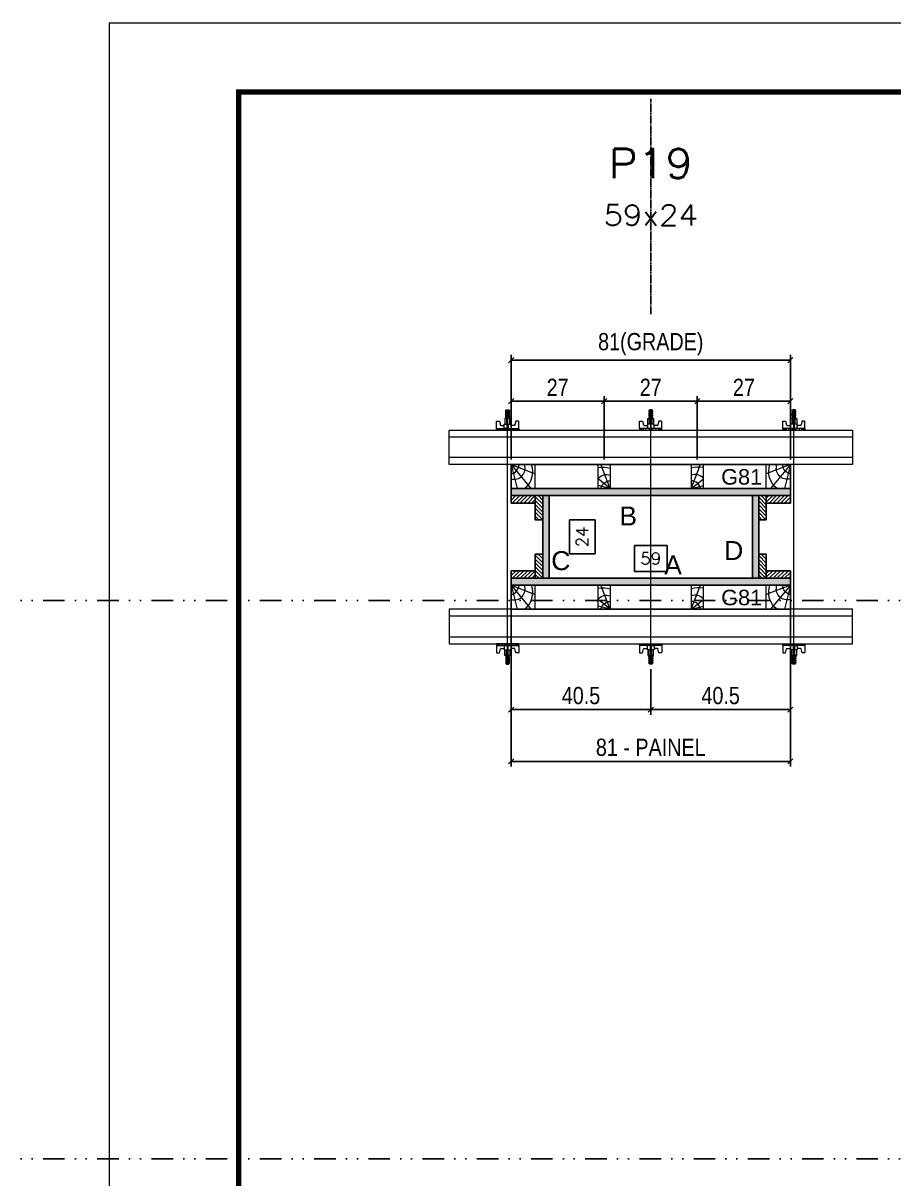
# Model space of a CAD drawing. Extents: x 13770 to 23315, y 867 to 16997.
# Drawn here: x 19104 to 19610, y 10435 to 11106 of the extents above; entities that cross this region are included whole.
import ezdxf
from ezdxf.enums import TextEntityAlignment as Align

# ---------------------------------------------------------------- set-up
doc = ezdxf.new("R2010")
doc.units = 0
for name, pattern in [('DASHED', [0.75, 0.5, -0.25]), ('DIVIDE2', [0.625, 0.25, -0.125, 0, -0.125, 0, -0.125]), ('HIDDEN', [0.375, 0.25, -0.125])]:
    doc.linetypes.add(name, pattern=pattern)
for name, color, linetype in [('CHAPA', 1, 'Continuous'), ('COTA', 241, 'Continuous'), ('MEIO_PONT', 93, 'Continuous'), ('Nível', 160, 'Continuous'), ('Painéis', 200, 'Continuous'), ('SARRAFO', 251, 'Continuous'), ('Texto de Titulo', 7, 'Continuous'), ('Texto Qtd Sarr', 242, 'Continuous'), ('TEXTO_GERAL', 7, 'Continuous')]:
    doc.layers.add(name, color=color, linetype=linetype)
for name, color, linetype, lineweight in [('Folhas', 255, 'Continuous', 9), ('Hachura', 251, 'Continuous', 9), ('Madeira', 126, 'Continuous', 18), ('Perfil Metálico', 224, 'Continuous', 18), ('SARRAFO DE PRESSAO', 251, 'DASHED', 9), ('Texto Seção', 7, 'Continuous', 15)]:
    doc.layers.add(name, color=color, linetype=linetype, lineweight=lineweight)
doc.styles.add('ARIAL', font='arial.ttf')
doc.styles.add('COTA TECNICA 2X', font='techl___.ttf', dxfattribs={"height": 10})
doc.styles.add('ROMANS', font='romans.shx')
doc.styles.add('SANSSERIF', font='sas_____.pfb')
doc.dimstyles.new('SECAO PILAR', dxfattribs={"dimtxt": 10, "dimasz": 3, "dimexe": 3, "dimexo": 3, "dimgap": 3, "dimtad": 1, "dimdec": 1, "dimlfac": 0.5, "dimzin": 12, "dimdsep": 46, "dimtxsty": 'COTA TECNICA 2X', "dimblk1": 'OBLIQUE', "dimblk2": 'OBLIQUE', "dimsah": 1, "dimcen": 0.9, "dimclrd": 256, "dimclre": 256, "dimclrt": 256, "dimadec": 1, "dimazin": 3, "dimtfac": 1, "dimtdec": 1, "dimtmove": 0, "dimatfit": 3, "dimfxl": 1, "dimtolj": 1, "dimtzin": 12, "dimarcsym": 0})
doc.dimstyles.new('SECÇÃO 2', dxfattribs={"dimtxt": 7, "dimasz": 6, "dimexe": 0.18, "dimexo": 2, "dimgap": -4, "dimtad": 3, "dimdec": 1, "dimlfac": 0.5, "dimzin": 12, "dimdsep": 46, "dimtxsty": 'ROMANS', "dimblk": 'ARCHTICK', "dimcen": 0.09, "dimse1": 1, "dimse2": 1, "dimsd1": 1, "dimsd2": 1, "dimclrd": 180, "dimclre": 5, "dimclrt": 1, "dimadec": 0, "dimazin": 3, "dimtfac": 1, "dimtdec": 1, "dimtofl": 0, "dimtmove": 0, "dimatfit": 3, "dimldrblk": 'ARCHTICK', "dimfxl": 1, "dimtolj": 1, "dimtzin": 0, "dimarcsym": 0})

# ---------------------------------------------------------------- blocks, each defined once
blk = doc.blocks.new('9999999999')
at = {"layer": 'Folhas'}
blk.add_lwpolyline([(98138.98, 34190.21), (99623.98, 34190.21), (99623.98, 35240.21), (98138.98, 35240.21)], close=True, dxfattribs=at)
at = {"layer": 'Folhas', "color": 30, "const_width": 3}
blk.add_lwpolyline([(98213.98, 34230.21), (99583.98, 34230.21), (99583.98, 35200.21), (98213.98, 35200.21)], close=True, dxfattribs=at)
blk = doc.blocks.new('*D411')
at = {"layer": 'COTA', "color": 180, "lineweight": -2, "transparency": 16777216}
for p, q in [((19478.05, 10802.56), (19459.05, 10802.56)), ((19459.05, 10802.56), (19459.05, 10787.56)), ((19478.05, 10787.56), (19478.05, 10802.56)), ((19459.05, 10787.56), (19478.05, 10787.56))]:
    blk.add_line(p, q, dxfattribs=at)
at = {"layer": 'Defpoints', "color": 0, "transparency": 16777216}
for p in [(19409.55, 10783.56), (19527.55, 10783.56), (19527.55, 10783.56)]:
    blk.add_point(p, dxfattribs=at)
at = {"layer": 'COTA', "color": 1, "transparency": 16777216, "insert": (19468.55, 10795.06), "char_height": 7, "attachment_point": 5, "style": 'ROMANS'}
blk.add_mtext('\\A1;59', dxfattribs=at)
blk = doc.blocks.new('_ArchTick')
at = {"color": 0, "linetype": 'ByBlock', "const_width": 0.15}
blk.add_lwpolyline([(-0.5, -0.5), (0.5, 0.5)], dxfattribs=at)
blk = doc.blocks.new('_Oblique')
at = {"color": 0, "linetype": 'ByBlock', "lineweight": -2}
blk.add_line((-0.5, -0.5), (0.5, 0.5), dxfattribs=at)
blk = doc.blocks.new('*D412')
at = {"layer": 'COTA', "lineweight": -2, "transparency": 16777216}
for p, q in [((19387.55, 10776.56), (19387.55, 10674.36)), ((19549.55, 10776.56), (19549.55, 10674.36)), ((19387.55, 10677.36), (19549.55, 10677.36))]:
    blk.add_line(p, q, dxfattribs=at)
at = {"layer": 'Defpoints', "color": 0, "transparency": 16777216}
for p in [(19387.55, 10779.56), (19549.55, 10779.56), (19549.55, 10677.36)]:
    blk.add_point(p, dxfattribs=at)
at = {"layer": 'COTA', "lineweight": -2, "transparency": 16777216, "xscale": 3, "yscale": 3, "zscale": 3, "rotation": 180}
blk.add_blockref('_Oblique', (19387.55, 10677.36), dxfattribs=at)
at = {"layer": 'COTA', "lineweight": -2, "transparency": 16777216, "xscale": 3, "yscale": 3, "zscale": 3}
blk.add_blockref('_Oblique', (19549.55, 10677.36), dxfattribs=at)
at = {"layer": 'COTA', "transparency": 16777216, "insert": (19468.55, 10685.46), "char_height": 10, "attachment_point": 5, "style": 'COTA TECNICA 2X'}
blk.add_mtext('\\A1;81 - PAINEL', dxfattribs=at)
blk = doc.blocks.new('*D413')
at = {"layer": 'COTA', "lineweight": -2, "transparency": 16777216}
for p, q in [((19387.55, 10742.56), (19387.55, 10704.38)), ((19468.61, 10730.76), (19468.61, 10704.38)), ((19387.55, 10707.38), (19468.61, 10707.38))]:
    blk.add_line(p, q, dxfattribs=at)
at = {"layer": 'Defpoints', "color": 0, "transparency": 16777216}
for p in [(19387.55, 10745.56), (19468.61, 10733.76), (19468.61, 10707.38)]:
    blk.add_point(p, dxfattribs=at)
at = {"layer": 'COTA', "lineweight": -2, "transparency": 16777216, "xscale": 3, "yscale": 3, "zscale": 3, "rotation": 180}
blk.add_blockref('_Oblique', (19387.55, 10707.38), dxfattribs=at)
at = {"layer": 'COTA', "lineweight": -2, "transparency": 16777216, "xscale": 3, "yscale": 3, "zscale": 3}
blk.add_blockref('_Oblique', (19468.61, 10707.38), dxfattribs=at)
at = {"layer": 'COTA', "transparency": 16777216, "insert": (19428.08, 10715.48), "char_height": 10, "attachment_point": 5, "style": 'COTA TECNICA 2X'}
blk.add_mtext('\\A1;40.5', dxfattribs=at)
blk = doc.blocks.new('*D414')
at = {"layer": 'COTA', "lineweight": -2, "transparency": 16777216}
for p, q in [((19549.55, 10742.56), (19549.55, 10704.38)), ((19468.61, 10730.76), (19468.61, 10704.38)), ((19549.55, 10707.38), (19468.61, 10707.38))]:
    blk.add_line(p, q, dxfattribs=at)
at = {"layer": 'Defpoints', "color": 0, "transparency": 16777216}
for p in [(19549.55, 10745.56), (19468.61, 10733.76), (19468.61, 10707.38)]:
    blk.add_point(p, dxfattribs=at)
at = {"layer": 'COTA', "lineweight": -2, "transparency": 16777216, "xscale": 3, "yscale": 3, "zscale": 3, "rotation": 180}
blk.add_blockref('_Oblique', (19468.61, 10707.38), dxfattribs=at)
at = {"layer": 'COTA', "lineweight": -2, "transparency": 16777216, "xscale": 3, "yscale": 3, "zscale": 3}
blk.add_blockref('_Oblique', (19549.55, 10707.38), dxfattribs=at)
at = {"layer": 'COTA', "transparency": 16777216, "insert": (19509.08, 10715.48), "char_height": 10, "attachment_point": 5, "style": 'COTA TECNICA 2X'}
blk.add_mtext('\\A1;40.5', dxfattribs=at)
blk = doc.blocks.new('*D415')
at = {"layer": 'COTA', "color": 180, "lineweight": -2, "transparency": 16777216}
for p, q in [((19436.34, 10817.4), (19421.34, 10817.4)), ((19421.34, 10817.4), (19421.34, 10797.73)), ((19436.34, 10797.73), (19436.34, 10817.4)), ((19421.34, 10797.73), (19436.34, 10797.73))]:
    blk.add_line(p, q, dxfattribs=at)
at = {"layer": 'Defpoints', "color": 0, "transparency": 16777216}
for p in [(19409.55, 10831.56), (19440.34, 10831.56), (19409.55, 10783.56)]:
    blk.add_point(p, dxfattribs=at)
at = {"layer": 'COTA', "color": 1, "transparency": 16777216, "insert": (19428.84, 10807.56), "char_height": 7, "attachment_point": 5, "rotation": 90, "style": 'ROMANS'}
blk.add_mtext('\\A1;24', dxfattribs=at)
blk = doc.blocks.new('titulo1')
at = {"layer": 'Defpoints', "color": 252, "linetype": 'HIDDEN', "ltscale": 2}
blk.add_line((0, 0), (0, 125), dxfattribs=at)
at = {"layer": 'Defpoints', "style": 'ROMANS', "oblique": 15}
blk.add_attdef('FOLHA', text='', height=10, dxfattribs=at).set_placement((0, 15.58), align=Align.MIDDLE_CENTER)
at = {"layer": 'Texto Qtd Sarr', "color": 3, "style": 'ROMANS', "oblique": 15}
for tag, height, p in [('TITULO', 17, (0, 71.45)), ('SEÇÃO', 12, (0, 41.55))]:
    blk.add_attdef(tag, text='', height=height, dxfattribs=at).set_placement(p, align=Align.MIDDLE_CENTER)
blk = doc.blocks.new('PONTALETE')
at = {"layer": 'Madeira'}
for q in [(2.71, 7), (7, 5.76), (7, 1.74)]:
    blk.add_line((0, 0), q, dxfattribs=at)
blk.add_lwpolyline([(0, 0), (7, 0), (7, 7), (0, 7)], close=True, dxfattribs=at)
for centre, radius, start, end in [((2.04, 0.06), 6.23, 37.2818, 109.0913), ((1.09, 0.9), 3.19, 343.603, 109.9847), ((-0.21, -0.78), 3.09, 14.6322, 86.0383)]:
    blk.add_arc(centre, radius, start, end, dxfattribs=at)
blk = doc.blocks.new('*D416')
at = {"layer": 'COTA', "lineweight": -2, "transparency": 16777216}
for p, q in [((19387.55, 10852.56), (19387.55, 10913.12)), ((19387.55, 10910.12), (19549.55, 10910.12)), ((19549.55, 10852.56), (19549.55, 10913.12))]:
    blk.add_line(p, q, dxfattribs=at)
at = {"layer": 'Defpoints', "color": 0, "transparency": 16777216}
for p in [(19549.55, 10910.12), (19387.55, 10849.56), (19549.55, 10849.56)]:
    blk.add_point(p, dxfattribs=at)
at = {"layer": 'COTA', "lineweight": -2, "transparency": 16777216, "xscale": 3, "yscale": 3, "zscale": 3, "rotation": 180}
blk.add_blockref('_Oblique', (19387.55, 10910.12), dxfattribs=at)
at = {"layer": 'COTA', "lineweight": -2, "transparency": 16777216, "xscale": 3, "yscale": 3, "zscale": 3}
blk.add_blockref('_Oblique', (19549.55, 10910.12), dxfattribs=at)
at = {"layer": 'COTA', "transparency": 16777216, "insert": (19468.55, 10919.34), "char_height": 10, "attachment_point": 5, "style": 'COTA TECNICA 2X'}
blk.add_mtext('\\A1;81(GRADE)', dxfattribs=at)
blk = doc.blocks.new('MEIO PONTALETE')
at = {"layer": 'Madeira'}
for q in [(2.71, 7), (3.5, 2.88), (3.5, 0.87)]:
    blk.add_line((0, 0), q, dxfattribs=at)
blk.add_lwpolyline([(0, 0), (3.5, 0), (3.5, 7), (0, 7)], close=True, dxfattribs=at)
for centre, radius, start, end in [((2.04, 0.06), 6.23, 76.4499, 109.0913), ((1.09, 0.9), 3.19, 40.9063, 109.9847), ((-0.21, -0.78), 3.09, 14.6322, 86.0383)]:
    blk.add_arc(centre, radius, start, end, dxfattribs=at)
blk = doc.blocks.new('*D417')
at = {"layer": 'COTA', "lineweight": -2, "transparency": 16777216}
for p, q in [((19495.55, 10852.56), (19495.55, 10889.28)), ((19549.55, 10852.56), (19549.55, 10889.28)), ((19495.55, 10886.28), (19549.55, 10886.28))]:
    blk.add_line(p, q, dxfattribs=at)
at = {"layer": 'Defpoints', "color": 0, "transparency": 16777216}
for p in [(19549.55, 10886.28), (19495.55, 10849.56), (19549.55, 10849.56)]:
    blk.add_point(p, dxfattribs=at)
at = {"layer": 'COTA', "lineweight": -2, "transparency": 16777216, "xscale": 3, "yscale": 3, "zscale": 3, "rotation": 180}
blk.add_blockref('_Oblique', (19495.55, 10886.28), dxfattribs=at)
at = {"layer": 'COTA', "lineweight": -2, "transparency": 16777216, "xscale": 3, "yscale": 3, "zscale": 3}
blk.add_blockref('_Oblique', (19549.55, 10886.28), dxfattribs=at)
at = {"layer": 'COTA', "transparency": 16777216, "insert": (19522.55, 10894.35), "char_height": 10, "attachment_point": 5, "style": 'COTA TECNICA 2X'}
blk.add_mtext('\\A1;27', dxfattribs=at)
blk = doc.blocks.new('*D418')
at = {"layer": 'COTA', "lineweight": -2, "transparency": 16777216}
for p, q in [((19441.55, 10852.56), (19441.55, 10889.28)), ((19495.55, 10852.56), (19495.55, 10889.28)), ((19495.55, 10886.28), (19441.55, 10886.28))]:
    blk.add_line(p, q, dxfattribs=at)
at = {"layer": 'Defpoints', "color": 0, "transparency": 16777216}
for p in [(19441.55, 10886.28), (19441.55, 10849.56), (19495.55, 10849.56)]:
    blk.add_point(p, dxfattribs=at)
at = {"layer": 'COTA', "lineweight": -2, "transparency": 16777216, "xscale": 3, "yscale": 3, "zscale": 3, "rotation": 180}
blk.add_blockref('_Oblique', (19441.55, 10886.28), dxfattribs=at)
at = {"layer": 'COTA', "lineweight": -2, "transparency": 16777216, "xscale": 3, "yscale": 3, "zscale": 3}
blk.add_blockref('_Oblique', (19495.55, 10886.28), dxfattribs=at)
at = {"layer": 'COTA', "transparency": 16777216, "insert": (19468.55, 10894.35), "char_height": 10, "attachment_point": 5, "style": 'COTA TECNICA 2X'}
blk.add_mtext('\\A1;27', dxfattribs=at)
blk = doc.blocks.new('*D419')
at = {"layer": 'COTA', "linetype": 'ByBlock', "lineweight": -2, "transparency": 16777216}
for p, q in [((19387.55, 10852.56), (19387.55, 10889.28)), ((19441.55, 10852.56), (19441.55, 10889.28)), ((19441.55, 10886.28), (19387.55, 10886.28))]:
    blk.add_line(p, q, dxfattribs=at)
at = {"layer": 'Defpoints', "color": 0, "linetype": 'ByBlock', "transparency": 16777216}
for p in [(19387.55, 10886.28), (19387.55, 10849.56), (19441.55, 10849.56)]:
    blk.add_point(p, dxfattribs=at)
at = {"layer": 'COTA', "linetype": 'ByBlock', "lineweight": -2, "transparency": 16777216, "xscale": 3, "yscale": 3, "zscale": 3, "rotation": 180}
blk.add_blockref('_Oblique', (19387.55, 10886.28), dxfattribs=at)
at = {"layer": 'COTA', "linetype": 'ByBlock', "lineweight": -2, "transparency": 16777216, "xscale": 3, "yscale": 3, "zscale": 3}
blk.add_blockref('_Oblique', (19441.55, 10886.28), dxfattribs=at)
at = {"layer": 'COTA', "linetype": 'ByBlock', "transparency": 16777216, "insert": (19414.55, 10894.35), "char_height": 10, "attachment_point": 5, "style": 'COTA TECNICA 2X'}
blk.add_mtext('\\A1;27', dxfattribs=at)
blk = doc.blocks.new('C')
at = {"layer": 'Hachura', "color": 0}
for p, q in [((0, 3.22), (0, -3.22)), ((0.45, 3.22), (0, 3.22)), ((0.46, 3.16), (0, 3.16)), ((0.46, 3.05), (0, 3.05)), ((0.46, 2.88), (0, 2.88)), ((0, 2.75), (0, -1.16)), ((0.46, 2.65), (0, 2.65)), ((0.46, 2.23), (0, 2.23)), ((0.46, 1.51), (0, 1.51)), ((0.39, 0.49), (0.17, 0.49)), ((0.45, -3.23), (0.45, 3.22)), ((0.45, 3.22), (2.58, 3.22)), ((1.74, 0.97), (0.45, 0.97)), ((1.45, 0.1), (0.45, 0.1)), ((1.35, 1.94), (1.35, 0.96)), ((2.58, 2.39), (1.47, 2.09)), ((1.74, -0.97), (1.74, 0.97)), ((1.74, 0.97), (1.74, 0.84)), ((1.74, 0.97), (1.74, 0.84)), ((1.74, 0.84), (3.35, 0.84)), ((3.35, 0.45), (1.74, 0.45)), ((2.58, 3.22), (2.58, 2.39)), ((3.32, 0.84), (3.32, -0.84)), ((3.35, 0.84), (3.35, -0.84)), ((3.68, 0.45), (3.35, 0.45)), ((3.84, -0.52), (3.35, 0.45)), ((3.35, 0.06), (3.67, -0.57)), ((3.68, 0.45), (4.16, -0.52)), ((3.72, 0.5), (4.25, -0.57)), ((4.37, -0.55), (3.83, 0.53)), ((4.15, 0.45), (3.93, 0.45)), ((4.42, -0.52), (3.93, 0.45)), ((4.15, 0.45), (4.26, 0.45)), ((4.26, 0.45), (4.74, -0.52)), ((4.3, 0.5), (4.83, -0.57)), ((4.95, -0.55), (4.41, 0.53)), ((4.51, 0.45), (4.84, 0.45)), ((5, -0.52), (4.51, 0.45)), ((4.84, 0.45), (5.32, -0.52)), ((4.88, 0.5), (5.41, -0.57)), ((5.53, -0.55), (4.99, 0.53)), ((5.58, -0.52), (5.09, 0.45)), ((5.42, 0.45), (5.09, 0.45)), ((5.58, -0.52), (5.09, 0.45)), ((5.42, 0.45), (5.74, -0.19)), ((5.46, 0.5), (5.74, -0.07)), ((5.74, 0.19), (5.57, 0.53)), ((5.74, 0.32), (5.68, 0.45)), ((5.68, 0.45), (5.74, 0.45)), ((5.74, 0.45), (5.9, 0.29)), ((5.74, 0.45), (5.74, -0.52)), ((5.9, -0.36), (5.9, 0.29)), ((0.45, 0), (0, 0)), ((0.46, -1.52), (0, -1.52)), ((0.46, -2.23), (0, -2.23)), ((0.46, -2.65), (0, -2.65)), ((0.46, -2.88), (0, -2.88)), ((0.46, -3.05), (0, -3.05)), ((0.46, -3.16), (0, -3.16)), ((0, -3.22), (2.57, -3.22)), ((0.08, -0.48), (0.29, -0.48)), ((0.29, -0.48), (0.4, -0.48)), ((0.45, 0), (0.45, -0.97)), ((0.45, -0.16), (1.45, -0.16)), ((0.45, -0.65), (0.45, -0.32)), ((0.45, -3.23), (0.45, -0.65)), ((0.45, -0.97), (1.74, -0.97)), ((1.35, -1.94), (1.35, -0.97)), ((2.58, -2.39), (1.47, -2.1)), ((3.35, -0.32), (1.74, -0.32)), ((3.35, -0.84), (1.74, -0.84)), ((2.58, -3.23), (2.58, -2.39)), ((3.35, -0.07), (3.58, -0.52)), ((3.35, -0.52), (3.58, -0.52)), ((3.84, -0.52), (4.16, -0.52)), ((4.42, -0.52), (4.74, -0.52)), ((4.63, -0.52), (4.74, -0.52)), ((5, -0.52), (5.32, -0.52)), ((5.58, -0.52), (5.74, -0.52)), ((5.74, -0.52), (5.9, -0.36)), ((5.74, -0.52), (5.74, -0.52))]:
    blk.add_line(p, q, dxfattribs=at)
for centre, radius, start, end in [((1.52, 1.94), 0.161, 104.7436, 180), ((1.44, -0.03), 0.129, 272.695, 87.305), ((3.81, 0.39), 0.143, 25.5688, 154.4312), ((4.39, 0.39), 0.143, 25.5688, 154.4312), ((4.97, 0.39), 0.143, 25.5688, 154.4312), ((5.55, 0.39), 0.143, 25.5688, 154.4312), ((0.17, -0.37), 0.174, 221.744, 317.8592), ((1.52, -1.94), 0.161, 180, 255.2564), ((3.71, -0.4), 0.174, 222.1408, 318.256), ((4.29, -0.4), 0.174, 222.1408, 318.256), ((4.87, -0.4), 0.174, 222.1408, 318.256), ((5.45, -0.4), 0.174, 222.1408, 318.256), ((5.61, -0.4), 0.174, 317.8592, 318.256)]:
    blk.add_arc(centre, radius, start, end, dxfattribs=at)

msp = doc.modelspace()

# ---------------------------------------------------------------- hatches: boundary and pattern name
at = {"layer": 'Hachura'}
h = msp.add_hatch(color=256, dxfattribs=at)
h.dxf.hatch_style = 1
h.paths.add_polyline_path([(19549.55, 10831.56), (19549.55, 10835.56), (19387.55, 10835.56), (19387.55, 10831.56)])
h = msp.add_hatch(color=256, dxfattribs=at)
h.dxf.hatch_style = 1
h.paths.add_polyline_path([(19549.55, 10831.56), (19549.55, 10835.56), (19387.55, 10835.56), (19387.55, 10831.56)])
h = msp.add_hatch(dxfattribs=at)
h.set_pattern_fill('ANSI31', color=256, scale=0.5, angle=180, style=0)
h.set_pattern_definition([(225, (10263.5935, -12097.8459), (1.12253202, -1.12253202), [])])
h.paths.add_polyline_path([(19401.55, 10831.56), (19401.55, 10827.16), (19387.55, 10827.16), (19387.55, 10831.56)])
h = msp.add_hatch(dxfattribs=at)
h.set_pattern_fill('ANSI31', color=256, scale=0.5, angle=90, style=0)
h.set_pattern_definition([(135, (-3523.4628, 19955.5141), (-1.12253202, -1.12253202), [])])
h.paths.add_polyline_path([(19405.95, 10817.56), (19401.55, 10817.56), (19401.55, 10831.56), (19405.95, 10831.56)])
h = msp.add_hatch(color=256, dxfattribs=at)
h.dxf.hatch_style = 1
h.paths.add_polyline_path([(19405.95, 10783.56), (19409.55, 10783.56), (19409.55, 10831.56), (19405.95, 10831.56)])
h = msp.add_hatch(color=256, dxfattribs=at)
h.dxf.hatch_style = 1
h.paths.add_polyline_path([(19405.95, 10783.56), (19409.55, 10783.56), (19409.55, 10831.56), (19405.95, 10831.56)])
h = msp.add_hatch(color=256, dxfattribs=at)
h.dxf.hatch_style = 1
h.paths.add_polyline_path([(19527.55, 10783.56), (19531.15, 10783.56), (19531.15, 10831.56), (19527.55, 10831.56)])
h = msp.add_hatch(color=256, dxfattribs=at)
h.dxf.hatch_style = 1
h.paths.add_polyline_path([(19527.55, 10783.56), (19531.15, 10783.56), (19531.15, 10831.56), (19527.55, 10831.56)])
h = msp.add_hatch(dxfattribs=at)
h.set_pattern_fill('ANSI31', color=256, scale=0.5, angle=90, style=0)
h.set_pattern_definition([(135, (-3571.4628, 19955.5141), (-1.12253202, -1.12253202), [])])
h.paths.add_polyline_path([(19531.15, 10817.56), (19535.55, 10817.56), (19535.55, 10831.56), (19531.15, 10831.56)])
h = msp.add_hatch(dxfattribs=at)
h.set_pattern_fill('ANSI31', color=256, scale=0.5, angle=180, style=0)
h.set_pattern_definition([(225, (10046.5935, -12097.8459), (1.12253202, -1.12253202), [])])
h.paths.add_polyline_path([(19535.55, 10831.56), (19535.55, 10827.16), (19549.55, 10827.16), (19549.55, 10831.56)])
h = msp.add_hatch(dxfattribs=at)
h.set_pattern_fill('ANSI31', color=256, scale=0.5, angle=90, style=0)
h.set_pattern_definition([(135, (-3523.4628, 19957.5141), (-1.12253202, -1.12253202), [])])
h.paths.add_polyline_path([(19405.95, 10797.56), (19401.55, 10797.56), (19401.55, 10783.56), (19405.95, 10783.56)])
h = msp.add_hatch(dxfattribs=at)
h.set_pattern_fill('ANSI31', color=256, scale=0.5, angle=90, style=0)
h.set_pattern_definition([(135, (-3571.4628, 19957.5141), (-1.12253202, -1.12253202), [])])
h.paths.add_polyline_path([(19531.15, 10797.56), (19535.55, 10797.56), (19535.55, 10783.56), (19531.15, 10783.56)])
h = msp.add_hatch(dxfattribs=at)
h.set_pattern_fill('ANSI31', color=256, scale=0.5, angle=180, style=0)
h.set_pattern_definition([(225, (10263.5935, -12107.8459), (1.12253202, -1.12253202), [])])
h.paths.add_polyline_path([(19401.55, 10783.56), (19401.55, 10787.96), (19387.55, 10787.96), (19387.55, 10783.56)])
h = msp.add_hatch(color=256, dxfattribs=at)
h.dxf.hatch_style = 1
h.paths.add_polyline_path([(19549.55, 10783.56), (19549.55, 10779.56), (19387.55, 10779.56), (19387.55, 10783.56)])
h = msp.add_hatch(color=256, dxfattribs=at)
h.dxf.hatch_style = 1
h.paths.add_polyline_path([(19549.55, 10783.56), (19549.55, 10779.56), (19387.55, 10779.56), (19387.55, 10783.56)])
h = msp.add_hatch(dxfattribs=at)
h.set_pattern_fill('ANSI31', color=256, scale=0.5, angle=180, style=0)
h.set_pattern_definition([(225, (10046.5935, -12107.8459), (1.12253202, -1.12253202), [])])
h.paths.add_polyline_path([(19535.55, 10783.56), (19535.55, 10787.96), (19549.55, 10787.96), (19549.55, 10783.56)])

# ---------------------------------------------------------------- linework, layer by layer
for points in [[(19549.55, 10835.56), (19549.55, 10849.56), (19387.55, 10849.56), (19387.55, 10835.56)], [(19549.55, 10779.56), (19549.55, 10765.56), (19387.55, 10765.56), (19387.55, 10779.56)]]:
    msp.add_lwpolyline(points, close=True)
at = {"layer": 'CHAPA'}
for points in [[(19549.55, 10831.56), (19549.55, 10835.56), (19387.55, 10835.56), (19387.55, 10831.56)], [(19549.55, 10831.56), (19549.55, 10835.56), (19387.55, 10835.56), (19387.55, 10831.56)], [(19405.95, 10783.56), (19409.55, 10783.56), (19409.55, 10831.56), (19405.95, 10831.56)], [(19405.95, 10783.56), (19409.55, 10783.56), (19409.55, 10831.56), (19405.95, 10831.56)], [(19527.55, 10783.56), (19531.15, 10783.56), (19531.15, 10831.56), (19527.55, 10831.56)], [(19527.55, 10783.56), (19531.15, 10783.56), (19531.15, 10831.56), (19527.55, 10831.56)], [(19549.55, 10783.56), (19549.55, 10779.56), (19387.55, 10779.56), (19387.55, 10783.56)], [(19549.55, 10783.56), (19549.55, 10779.56), (19387.55, 10779.56), (19387.55, 10783.56)]]:
    msp.add_lwpolyline(points, close=True, dxfattribs=at)
at = {"layer": 'Hachura'}
for p, q in [((19385.54, 10734.76), (19385.54, 10876.56)), ((19468.54, 10734.76), (19468.55, 10876.56)), ((19551.55, 10734.76), (19551.55, 10876.56))]:
    msp.add_line(p, q, dxfattribs=at)
at = {"layer": 'Nível', "color": 4, "linetype": 'DIVIDE2', "ltscale": 50}
for p, q in [((13769.54, 10770.73), (21112.79, 10770.73)), ((13769.54, 10446.73), (21112.79, 10446.73))]:
    msp.add_line(p, q, dxfattribs=at)
at = {"layer": 'Painéis'}
msp.add_lwpolyline([(19409.55, 10831.56), (19409.55, 10783.56), (19527.55, 10783.56), (19527.55, 10831.56)], close=True, dxfattribs=at)
at = {"layer": 'Perfil Metálico'}
for points in [[(19585.55, 10869.56), (19585.55, 10849.56), (19351.55, 10849.56), (19351.55, 10869.56)], [(19351.55, 10853.56), (19351.55, 10865.56), (19585.55, 10865.56), (19585.55, 10853.56)], [(19585.55, 10745.56), (19585.55, 10765.56), (19351.55, 10765.56), (19351.55, 10745.56)], [(19351.55, 10761.56), (19351.55, 10749.56), (19585.55, 10749.56), (19585.55, 10761.56)]]:
    msp.add_lwpolyline(points, close=True, dxfattribs=at)
at = {"layer": 'SARRAFO'}
for points in [[(19387.55, 10827.16), (19401.55, 10827.16), (19401.55, 10831.56), (19387.55, 10831.56)], [(19401.55, 10831.56), (19401.55, 10817.56), (19405.95, 10817.56), (19405.95, 10831.56)], [(19535.55, 10831.56), (19535.55, 10817.56), (19531.15, 10817.56), (19531.15, 10831.56)], [(19549.55, 10827.16), (19535.55, 10827.16), (19535.55, 10831.56), (19549.55, 10831.56)], [(19401.55, 10783.56), (19401.55, 10797.56), (19405.95, 10797.56), (19405.95, 10783.56)], [(19535.55, 10783.56), (19535.55, 10797.56), (19531.15, 10797.56), (19531.15, 10783.56)], [(19387.55, 10787.96), (19401.55, 10787.96), (19401.55, 10783.56), (19387.55, 10783.56)], [(19549.55, 10787.96), (19535.55, 10787.96), (19535.55, 10783.56), (19549.55, 10783.56)]]:
    msp.add_lwpolyline(points, close=True, dxfattribs=at)

# ---------------------------------------------------------------- block references
at = {"layer": 'Hachura', "linetype": 'Continuous', "yscale": 2, "zscale": 2}
for p, xscale, rotation in [((19385.55, 10869.56), -2, 270), ((19468.54, 10869.56), 2, 90.00000000000001), ((19551.55, 10869.56), 2, 90.00000000000001), ((19385.55, 10745.56), 2, 270), ((19468.54, 10745.56), -2, 90), ((19551.55, 10745.56), -2, 90)]:
    msp.add_blockref('C', p, dxfattribs=dict(at, xscale=xscale, rotation=rotation))
at = {"layer": 'MEIO_PONT', "yscale": 2, "zscale": 2}
for p, xscale, rotation in [((19387.55, 10849.56), 2, 270), ((19549.55, 10849.56), -2, 90), ((19387.55, 10779.56), 2, 270), ((19549.55, 10779.56), -2, 90)]:
    msp.add_blockref('PONTALETE', p, dxfattribs=dict(at, xscale=xscale, rotation=rotation))
at = {"layer": 'MEIO_PONT', "yscale": 1.999999997962732, "zscale": 1.999999997962732}
for p, xscale in [((19445.05, 10835.56), -1.999999997962732), ((19492.05, 10835.56), 1.999999997962732), ((19445.05, 10765.56), -1.999999997962732), ((19492.05, 10765.56), 1.999999997962732)]:
    msp.add_blockref('MEIO PONTALETE', p, dxfattribs=dict(at, xscale=xscale))
at = {"layer": 'SARRAFO DE PRESSAO', "color": 6, "linetype": 'ByBlock'}
msp.add_blockref('9999999999', (-78984.48, -24134.56), dxfattribs=at)
at = {"layer": 'Texto Seção'}
ref = msp.add_blockref('titulo1', (19468.55, 10936.7), dxfattribs=at)
ref.add_attrib('TITULO', 'P19', dxfattribs={"layer": 'Texto de Titulo', "color": 7, "height": 17, "style": 'ROMANS', "width": 1.1}).set_placement((19468.55, 11024.2), align=Align.MIDDLE_CENTER)
ref.add_attrib('SEÇÃO', '59x24', dxfattribs={"layer": 'Texto de Titulo', "color": 7, "height": 12, "style": 'ROMANS', "width": 1.1}).set_placement((19468.55, 10994.2), align=Align.MIDDLE_CENTER)

# ---------------------------------------------------------------- texts
at = {"layer": 'TEXTO_GERAL', "color": 0, "linetype": 'Continuous', "style": 'SANSSERIF'}
for p in [(19509.41, 10842.4), (19509.41, 10772.4)]:
    msp.add_text('G81', height=9, dxfattribs=at).set_placement(p, align=Align.MIDDLE_LEFT)
at = {"layer": 'TEXTO_GERAL', "style": 'ARIAL'}
for s, p in [('B', (19455.47, 10819.71)), ('D', (19516.68, 10799.67)), ('C', (19416.39, 10793.79)), ('A', (19481.48, 10791.32))]:
    msp.add_text(s, height=11, dxfattribs=at).set_placement(p, align=Align.MIDDLE_CENTER)

# ---------------------------------------------------------------- dimensions: what is measured, and where the dimension line sits
at = {"layer": 'COTA'}
for base, p1, p2, text, picture, middle in [((19549.55, 10910.12), (19387.55, 10849.56), (19549.55, 10849.56), '<>(GRADE)', '*D416', (19468.55, 10919.34)), ((19549.55, 10677.36), (19387.55, 10779.56), (19549.55, 10779.56), '<> - PAINEL', '*D412', (19468.55, 10685.46))]:
    dim = msp.add_linear_dim(base=base, p1=p1, p2=p2, text=text, dimstyle='SECAO PILAR', dxfattribs=at)
    dim.commit()
    dim.dimension.update_dxf_attribs({"geometry": picture, "text_midpoint": middle})
at = {"layer": 'COTA', "linetype": 'ByBlock'}
dim = msp.add_linear_dim(base=(19387.55, 10886.28), p1=(19441.55, 10849.56), p2=(19387.55, 10849.56), dimstyle='SECAO PILAR', override={"dimtmove": 1}, dxfattribs=at)
dim.commit()
dim.dimension.update_dxf_attribs({"geometry": '*D419', "text_midpoint": (19414.55, 10894.35)})
at = {"layer": 'COTA'}
for base, p1, p2, picture, middle in [((19441.55, 10886.28), (19495.55, 10849.56), (19441.55, 10849.56), '*D418', (19468.55, 10894.35)), ((19549.55, 10886.28), (19495.55, 10849.56), (19549.55, 10849.56), '*D417', (19522.55, 10894.35)), ((19468.61, 10707.38), (19387.55, 10745.56), (19468.61, 10733.76), '*D413', (19428.08, 10715.48))]:
    dim = msp.add_linear_dim(base=base, p1=p1, p2=p2, dimstyle='SECAO PILAR', dxfattribs=at)
    dim.commit()
    dim.dimension.update_dxf_attribs({"geometry": picture, "text_midpoint": middle})
dim = msp.add_linear_dim(base=(19440.34, 10831.56), p1=(19409.55, 10783.56), p2=(19409.55, 10831.56), angle=90, dimstyle='SECÇÃO 2', dxfattribs=at)
dim.commit()
dim.dimension.update_dxf_attribs({"geometry": '*D415', "text_midpoint": (19440.34, 10807.56), "dimtype": 160})
dim = msp.add_linear_dim(base=(19527.55, 10783.56), p1=(19409.55, 10783.56), p2=(19527.55, 10783.56), dimstyle='SECÇÃO 2', dxfattribs=at)
dim.commit()
dim.dimension.update_dxf_attribs({"geometry": '*D411', "text_midpoint": (19468.55, 10783.56), "dimtype": 160})
dim = msp.add_linear_dim(base=(19468.61, 10707.38), p1=(19549.55, 10745.56), p2=(19468.61, 10733.76), angle=180, dimstyle='SECAO PILAR', dxfattribs=at)
dim.commit()
dim.dimension.update_dxf_attribs({"geometry": '*D414', "text_midpoint": (19509.08, 10715.48)})

doc.saveas('drawing.dxf')
